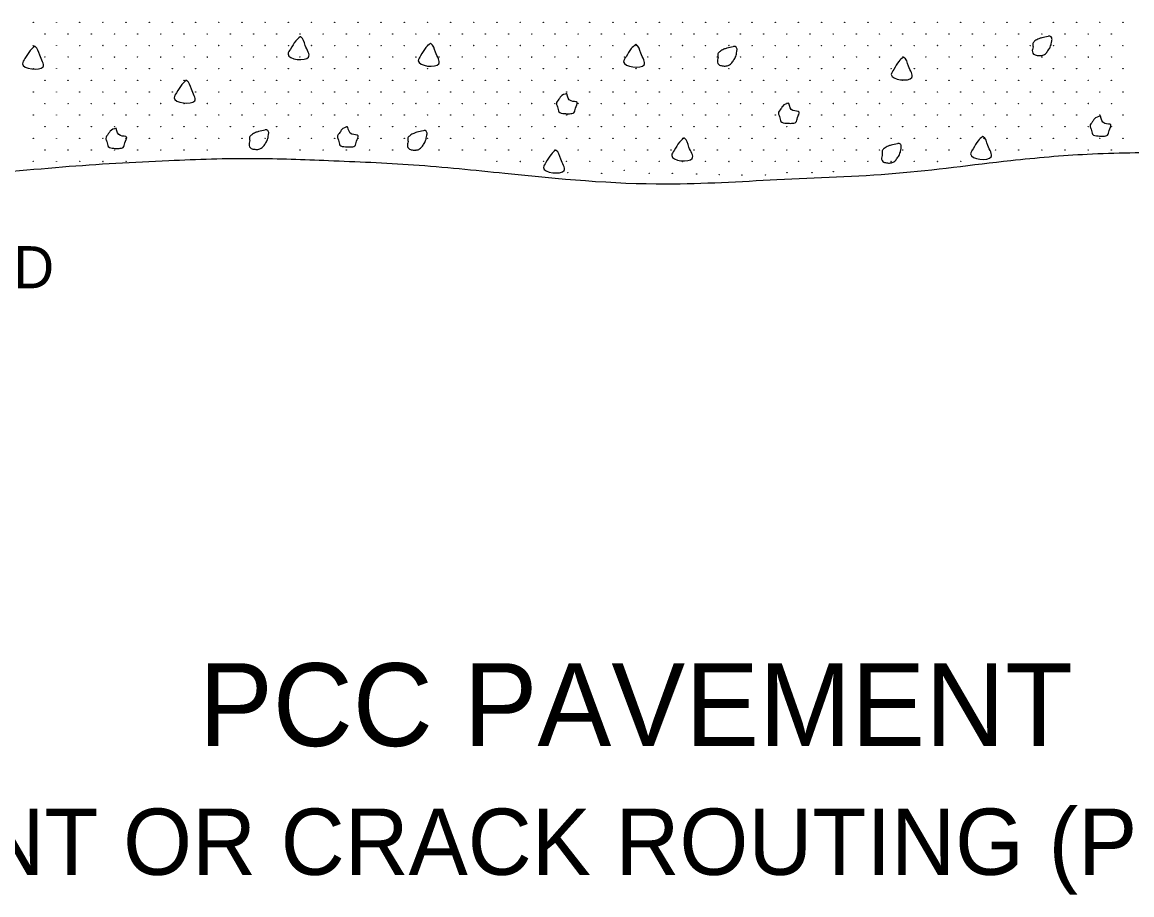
# Model space of a CAD drawing. Extents: x 2262616 to 2263246, y -3123503 to -3123103.
# Drawn here: x 2262858.7 to 2262939.1, y -3123304.1 to -3123240.9 of the extents above; entities that cross this region are included whole.
import ezdxf

# ---------------------------------------------------------------- set-up
doc = ezdxf.new("R2010")
doc.units = 0
doc.layers.add('RD_Pr_Roadway_Items', color=7, linetype='Continuous')
doc.layers.add('RD_Pr_Roadway_Notes', color=7, linetype='Continuous')

msp = doc.modelspace()

# ---------------------------------------------------------------- linework, layer by layer
at = {"layer": 'RD_Pr_Roadway_Items'}
for centre in [(2262859.492, -3123240.942), (2262861.172, -3123240.942), (2262862.851, -3123240.942), (2262864.531, -3123240.942), (2262866.21, -3123240.942), (2262867.89, -3123240.942), (2262869.569, -3123240.942), (2262871.249, -3123240.942), (2262872.928, -3123240.942), (2262874.608, -3123240.942), (2262876.287, -3123240.942), (2262877.967, -3123240.942), (2262879.646, -3123240.942), (2262881.326, -3123240.942), (2262883.005, -3123240.942), (2262884.685, -3123240.942), (2262886.364, -3123240.942), (2262888.044, -3123240.942), (2262889.723, -3123240.942), (2262891.403, -3123240.942), (2262893.082, -3123240.942), (2262894.762, -3123240.942), (2262896.441, -3123240.942), (2262898.121, -3123240.942), (2262899.8, -3123240.942), (2262901.48, -3123240.942), (2262903.159, -3123240.942), (2262904.839, -3123240.942), (2262906.518, -3123240.942), (2262908.198, -3123240.942), (2262909.877, -3123240.942), (2262911.557, -3123240.942), (2262913.237, -3123240.942), (2262914.916, -3123240.942), (2262916.596, -3123240.942), (2262918.275, -3123240.942), (2262919.955, -3123240.942), (2262921.634, -3123240.942), (2262923.314, -3123240.942), (2262924.993, -3123240.942), (2262926.673, -3123240.942), (2262928.352, -3123240.942), (2262930.032, -3123240.942), (2262931.711, -3123240.942), (2262933.391, -3123240.942), (2262935.07, -3123240.942), (2262936.75, -3123240.942), (2262938.429, -3123240.942), (2262860.332, -3123241.782), (2262862.011, -3123241.782), (2262863.691, -3123241.782), (2262865.37, -3123241.782), (2262867.05, -3123241.782), (2262868.729, -3123241.782), (2262870.409, -3123241.782), (2262872.088, -3123241.782), (2262873.768, -3123241.782), (2262875.447, -3123241.782), (2262877.127, -3123241.782), (2262878.807, -3123241.782), (2262880.486, -3123241.782), (2262882.166, -3123241.782), (2262883.845, -3123241.782), (2262885.525, -3123241.782), (2262887.204, -3123241.782), (2262888.884, -3123241.782), (2262890.563, -3123241.782), (2262892.243, -3123241.782), (2262893.922, -3123241.782), (2262895.602, -3123241.782), (2262897.281, -3123241.782), (2262898.961, -3123241.782), (2262900.64, -3123241.782), (2262902.32, -3123241.782), (2262903.999, -3123241.782), (2262905.679, -3123241.782), (2262907.358, -3123241.782), (2262909.038, -3123241.782), (2262910.717, -3123241.782), (2262912.397, -3123241.782), (2262914.076, -3123241.782), (2262915.756, -3123241.782), (2262917.435, -3123241.782), (2262919.115, -3123241.782), (2262920.794, -3123241.782), (2262922.474, -3123241.782), (2262924.153, -3123241.782), (2262925.833, -3123241.782), (2262927.512, -3123241.782), (2262929.192, -3123241.782), (2262930.871, -3123241.782), (2262932.551, -3123241.782), (2262934.23, -3123241.782), (2262935.91, -3123241.782), (2262937.589, -3123241.782), (2262859.492, -3123242.622), (2262861.172, -3123242.622), (2262862.851, -3123242.622), (2262864.531, -3123242.622), (2262866.21, -3123242.622), (2262867.89, -3123242.622), (2262869.569, -3123242.622), (2262871.249, -3123242.622), (2262872.928, -3123242.622), (2262874.608, -3123242.622), (2262876.287, -3123242.622), (2262877.967, -3123242.622), (2262879.646, -3123242.622), (2262881.326, -3123242.622), (2262883.005, -3123242.622), (2262884.685, -3123242.622), (2262886.364, -3123242.622), (2262888.044, -3123242.622), (2262889.723, -3123242.622), (2262891.403, -3123242.622), (2262893.082, -3123242.622), (2262894.762, -3123242.622), (2262896.441, -3123242.622), (2262898.121, -3123242.622), (2262899.8, -3123242.622), (2262901.48, -3123242.622), (2262903.159, -3123242.622), (2262904.839, -3123242.622), (2262906.518, -3123242.622), (2262908.198, -3123242.622), (2262909.877, -3123242.622), (2262911.557, -3123242.622), (2262913.237, -3123242.622), (2262914.916, -3123242.622), (2262916.596, -3123242.622), (2262918.275, -3123242.622), (2262919.955, -3123242.622), (2262921.634, -3123242.622), (2262923.314, -3123242.622), (2262924.993, -3123242.622), (2262926.673, -3123242.622), (2262928.352, -3123242.622), (2262930.032, -3123242.622), (2262931.711, -3123242.622), (2262933.391, -3123242.622), (2262935.07, -3123242.622), (2262936.75, -3123242.622), (2262938.429, -3123242.622), (2262860.332, -3123243.461), (2262862.011, -3123243.461), (2262863.691, -3123243.461), (2262865.37, -3123243.461), (2262867.05, -3123243.461), (2262868.729, -3123243.461), (2262870.409, -3123243.461), (2262872.088, -3123243.461), (2262873.768, -3123243.461), (2262875.447, -3123243.461), (2262877.127, -3123243.461), (2262878.807, -3123243.461), (2262880.486, -3123243.461), (2262882.166, -3123243.461), (2262883.845, -3123243.461), (2262885.525, -3123243.461), (2262887.204, -3123243.461), (2262888.884, -3123243.461), (2262890.563, -3123243.461), (2262892.243, -3123243.461), (2262893.922, -3123243.461), (2262895.602, -3123243.461), (2262897.281, -3123243.461), (2262898.961, -3123243.461), (2262900.64, -3123243.461), (2262902.32, -3123243.461), (2262903.999, -3123243.461), (2262905.679, -3123243.461), (2262907.358, -3123243.461), (2262909.038, -3123243.461), (2262910.717, -3123243.461), (2262912.397, -3123243.461), (2262914.076, -3123243.461), (2262915.756, -3123243.461), (2262917.435, -3123243.461), (2262919.115, -3123243.461), (2262920.794, -3123243.461), (2262922.474, -3123243.461), (2262924.153, -3123243.461), (2262925.833, -3123243.461), (2262927.512, -3123243.461), (2262929.192, -3123243.461), (2262930.871, -3123243.461), (2262932.551, -3123243.461), (2262934.23, -3123243.461), (2262935.91, -3123243.461), (2262937.589, -3123243.461), (2262859.492, -3123244.301), (2262861.172, -3123244.301), (2262862.851, -3123244.301), (2262864.531, -3123244.301), (2262866.21, -3123244.301), (2262867.89, -3123244.301), (2262869.569, -3123244.301), (2262871.249, -3123244.301), (2262872.928, -3123244.301), (2262874.608, -3123244.301), (2262876.287, -3123244.301), (2262877.967, -3123244.301), (2262879.646, -3123244.301), (2262881.326, -3123244.301), (2262883.005, -3123244.301), (2262884.685, -3123244.301), (2262886.364, -3123244.301), (2262888.044, -3123244.301), (2262889.723, -3123244.301), (2262891.403, -3123244.301), (2262893.082, -3123244.301), (2262894.762, -3123244.301), (2262896.441, -3123244.301), (2262898.121, -3123244.301), (2262899.8, -3123244.301), (2262901.48, -3123244.301), (2262903.159, -3123244.301), (2262904.839, -3123244.301), (2262906.518, -3123244.301), (2262908.198, -3123244.301), (2262909.877, -3123244.301), (2262911.557, -3123244.301), (2262913.237, -3123244.301), (2262914.916, -3123244.301), (2262916.596, -3123244.301), (2262918.275, -3123244.301), (2262919.955, -3123244.301), (2262921.634, -3123244.301), (2262923.314, -3123244.301), (2262924.993, -3123244.301), (2262926.673, -3123244.301), (2262928.352, -3123244.301), (2262930.032, -3123244.301), (2262931.711, -3123244.301), (2262933.391, -3123244.301), (2262935.07, -3123244.301), (2262936.75, -3123244.301), (2262938.429, -3123244.301), (2262860.332, -3123245.141), (2262862.011, -3123245.141), (2262863.691, -3123245.141), (2262865.37, -3123245.141), (2262867.05, -3123245.141), (2262868.729, -3123245.141), (2262870.409, -3123245.141), (2262872.088, -3123245.141), (2262873.768, -3123245.141), (2262875.447, -3123245.141), (2262877.127, -3123245.141), (2262878.807, -3123245.141), (2262880.486, -3123245.141), (2262882.166, -3123245.141), (2262883.845, -3123245.141), (2262885.525, -3123245.141), (2262887.204, -3123245.141), (2262888.884, -3123245.141), (2262890.563, -3123245.141), (2262892.243, -3123245.141), (2262893.922, -3123245.141), (2262895.602, -3123245.141), (2262897.281, -3123245.141), (2262898.961, -3123245.141), (2262900.64, -3123245.141), (2262902.32, -3123245.141), (2262903.999, -3123245.141), (2262905.679, -3123245.141), (2262907.358, -3123245.141), (2262909.038, -3123245.141), (2262910.717, -3123245.141), (2262912.397, -3123245.141), (2262914.076, -3123245.141), (2262915.756, -3123245.141), (2262917.435, -3123245.141), (2262919.115, -3123245.141), (2262920.794, -3123245.141), (2262922.474, -3123245.141), (2262924.153, -3123245.141), (2262925.833, -3123245.141), (2262927.512, -3123245.141), (2262929.192, -3123245.141), (2262930.871, -3123245.141), (2262932.551, -3123245.141), (2262934.23, -3123245.141), (2262935.91, -3123245.141), (2262937.589, -3123245.141), (2262859.492, -3123245.981), (2262861.172, -3123245.981), (2262862.851, -3123245.981), (2262864.531, -3123245.981), (2262866.21, -3123245.981), (2262867.89, -3123245.981), (2262869.569, -3123245.981), (2262871.249, -3123245.981), (2262872.928, -3123245.981), (2262874.608, -3123245.981), (2262876.287, -3123245.981), (2262877.967, -3123245.981), (2262879.646, -3123245.981), (2262881.326, -3123245.981), (2262883.005, -3123245.981), (2262884.685, -3123245.981), (2262886.364, -3123245.981), (2262888.044, -3123245.981), (2262889.723, -3123245.981), (2262891.403, -3123245.981), (2262893.082, -3123245.981), (2262894.762, -3123245.981), (2262896.441, -3123245.981), (2262898.121, -3123245.981), (2262899.8, -3123245.981), (2262901.48, -3123245.981), (2262903.159, -3123245.981), (2262904.839, -3123245.981), (2262906.518, -3123245.981), (2262908.198, -3123245.981), (2262909.877, -3123245.981), (2262911.557, -3123245.981), (2262913.237, -3123245.981), (2262914.916, -3123245.981), (2262916.596, -3123245.981), (2262918.275, -3123245.981), (2262919.955, -3123245.981), (2262921.634, -3123245.981), (2262923.314, -3123245.981), (2262924.993, -3123245.981), (2262926.673, -3123245.981), (2262928.352, -3123245.981), (2262930.032, -3123245.981), (2262931.711, -3123245.981), (2262933.391, -3123245.981), (2262935.07, -3123245.981), (2262936.75, -3123245.981), (2262938.429, -3123245.981), (2262860.332, -3123246.821), (2262862.011, -3123246.821), (2262863.691, -3123246.821), (2262865.37, -3123246.821), (2262867.05, -3123246.821), (2262868.729, -3123246.821), (2262870.409, -3123246.821), (2262872.088, -3123246.821), (2262873.768, -3123246.821), (2262875.447, -3123246.821), (2262877.127, -3123246.821), (2262878.807, -3123246.821), (2262880.486, -3123246.821), (2262882.166, -3123246.821), (2262883.845, -3123246.821), (2262885.525, -3123246.821), (2262887.204, -3123246.821), (2262888.884, -3123246.821), (2262890.563, -3123246.821), (2262892.243, -3123246.821), (2262893.922, -3123246.821), (2262895.602, -3123246.821), (2262897.281, -3123246.821), (2262898.961, -3123246.821), (2262900.64, -3123246.821), (2262902.32, -3123246.821), (2262903.999, -3123246.821), (2262905.679, -3123246.821), (2262907.358, -3123246.821), (2262909.038, -3123246.821), (2262910.717, -3123246.821), (2262912.397, -3123246.821), (2262914.076, -3123246.821), (2262915.756, -3123246.821), (2262917.435, -3123246.821), (2262919.115, -3123246.821), (2262920.794, -3123246.821), (2262922.474, -3123246.821), (2262924.153, -3123246.821), (2262925.833, -3123246.821), (2262927.512, -3123246.821), (2262929.192, -3123246.821), (2262930.871, -3123246.821), (2262932.551, -3123246.821), (2262934.23, -3123246.821), (2262935.91, -3123246.821), (2262937.589, -3123246.821), (2262859.492, -3123247.66), (2262861.172, -3123247.66), (2262862.851, -3123247.66), (2262864.531, -3123247.66), (2262866.21, -3123247.66), (2262867.89, -3123247.66), (2262869.569, -3123247.66), (2262871.249, -3123247.66), (2262872.928, -3123247.66), (2262874.608, -3123247.66), (2262876.287, -3123247.66), (2262877.967, -3123247.66), (2262879.646, -3123247.66), (2262881.326, -3123247.66), (2262883.005, -3123247.66), (2262884.685, -3123247.66), (2262886.364, -3123247.66), (2262888.044, -3123247.66), (2262889.723, -3123247.66), (2262891.403, -3123247.66), (2262893.082, -3123247.66), (2262894.762, -3123247.66), (2262896.441, -3123247.66), (2262898.121, -3123247.66), (2262899.8, -3123247.66), (2262901.48, -3123247.66), (2262903.159, -3123247.66), (2262904.839, -3123247.66), (2262906.518, -3123247.66), (2262908.198, -3123247.66), (2262909.877, -3123247.66), (2262911.557, -3123247.66), (2262913.237, -3123247.66), (2262914.916, -3123247.66), (2262916.596, -3123247.66), (2262918.275, -3123247.66), (2262919.955, -3123247.66), (2262921.634, -3123247.66), (2262923.314, -3123247.66), (2262924.993, -3123247.66), (2262926.673, -3123247.66), (2262928.352, -3123247.66), (2262930.032, -3123247.66), (2262931.711, -3123247.66), (2262933.391, -3123247.66), (2262935.07, -3123247.66), (2262936.75, -3123247.66), (2262938.429, -3123247.66), (2262860.332, -3123248.5), (2262862.011, -3123248.5), (2262863.691, -3123248.5), (2262865.37, -3123248.5), (2262867.05, -3123248.5), (2262868.729, -3123248.5), (2262870.409, -3123248.5), (2262872.088, -3123248.5), (2262873.768, -3123248.5), (2262875.447, -3123248.5), (2262877.127, -3123248.5), (2262878.807, -3123248.5), (2262880.486, -3123248.5), (2262882.166, -3123248.5), (2262883.845, -3123248.5), (2262885.525, -3123248.5), (2262887.204, -3123248.5), (2262888.884, -3123248.5), (2262890.563, -3123248.5), (2262892.243, -3123248.5), (2262893.922, -3123248.5), (2262895.602, -3123248.5), (2262897.281, -3123248.5), (2262898.961, -3123248.5), (2262900.64, -3123248.5), (2262902.32, -3123248.5), (2262903.999, -3123248.5), (2262905.679, -3123248.5), (2262907.358, -3123248.5), (2262909.038, -3123248.5), (2262910.717, -3123248.5), (2262912.397, -3123248.5), (2262914.076, -3123248.5), (2262915.756, -3123248.5), (2262917.435, -3123248.5), (2262919.115, -3123248.5), (2262920.794, -3123248.5), (2262922.474, -3123248.5), (2262924.153, -3123248.5), (2262925.833, -3123248.5), (2262927.512, -3123248.5), (2262929.192, -3123248.5), (2262930.871, -3123248.5), (2262932.551, -3123248.5), (2262934.23, -3123248.5), (2262935.91, -3123248.5), (2262937.589, -3123248.5), (2262859.492, -3123249.34), (2262861.172, -3123249.34), (2262862.851, -3123249.34), (2262864.531, -3123249.34), (2262866.21, -3123249.34), (2262867.89, -3123249.34), (2262869.569, -3123249.34), (2262871.249, -3123249.34), (2262872.928, -3123249.34), (2262874.608, -3123249.34), (2262876.287, -3123249.34), (2262877.967, -3123249.34), (2262879.646, -3123249.34), (2262881.326, -3123249.34), (2262883.005, -3123249.34), (2262884.685, -3123249.34), (2262886.364, -3123249.34), (2262888.044, -3123249.34), (2262889.723, -3123249.34), (2262891.403, -3123249.34), (2262893.082, -3123249.34), (2262894.762, -3123249.34), (2262896.441, -3123249.34), (2262898.121, -3123249.34), (2262899.8, -3123249.34), (2262901.48, -3123249.34), (2262903.159, -3123249.34), (2262904.839, -3123249.34), (2262906.518, -3123249.34), (2262908.198, -3123249.34), (2262909.877, -3123249.34), (2262911.557, -3123249.34), (2262913.237, -3123249.34), (2262914.916, -3123249.34), (2262916.596, -3123249.34), (2262918.275, -3123249.34), (2262919.955, -3123249.34), (2262921.634, -3123249.34), (2262923.314, -3123249.34), (2262924.993, -3123249.34), (2262926.673, -3123249.34), (2262928.352, -3123249.34), (2262930.032, -3123249.34), (2262931.711, -3123249.34), (2262933.391, -3123249.34), (2262935.07, -3123249.34), (2262936.75, -3123249.34), (2262938.429, -3123249.34), (2262860.332, -3123250.18), (2262862.011, -3123250.18), (2262863.691, -3123250.18), (2262865.37, -3123250.18), (2262867.05, -3123250.18), (2262868.729, -3123250.18), (2262870.409, -3123250.18), (2262872.088, -3123250.18), (2262878.807, -3123250.18), (2262880.486, -3123250.18), (2262882.166, -3123250.18), (2262883.845, -3123250.18), (2262885.525, -3123250.18), (2262887.204, -3123250.18), (2262888.884, -3123250.18), (2262890.563, -3123250.18), (2262892.243, -3123250.18), (2262893.922, -3123250.18), (2262895.602, -3123250.18), (2262897.281, -3123250.18), (2262898.961, -3123250.18), (2262900.64, -3123250.18), (2262902.32, -3123250.18), (2262903.999, -3123250.18), (2262905.679, -3123250.18), (2262907.358, -3123250.18), (2262909.038, -3123250.18), (2262910.717, -3123250.18), (2262912.397, -3123250.18), (2262914.076, -3123250.18), (2262915.756, -3123250.18), (2262917.435, -3123250.18), (2262919.115, -3123250.18), (2262920.794, -3123250.18), (2262922.474, -3123250.18), (2262924.153, -3123250.18), (2262925.833, -3123250.18), (2262927.512, -3123250.18), (2262929.192, -3123250.18), (2262930.871, -3123250.18), (2262932.551, -3123250.18), (2262934.23, -3123250.18), (2262935.91, -3123250.18), (2262937.589, -3123250.18), (2262859.492, -3123251.019), (2262861.172, -3123251.019), (2262862.851, -3123251.019), (2262864.531, -3123251.019), (2262866.21, -3123251.019), (2262893.082, -3123251.019), (2262894.762, -3123251.019), (2262896.441, -3123251.019), (2262898.121, -3123251.019), (2262899.8, -3123251.019), (2262901.48, -3123251.019), (2262903.159, -3123251.019), (2262904.839, -3123251.019), (2262906.518, -3123251.019), (2262908.198, -3123251.019), (2262909.877, -3123251.019), (2262911.557, -3123251.019), (2262913.237, -3123251.019), (2262914.916, -3123251.019), (2262916.596, -3123251.019), (2262918.275, -3123251.019), (2262919.955, -3123251.019), (2262921.634, -3123251.019), (2262923.314, -3123251.019), (2262924.993, -3123251.019), (2262926.673, -3123251.019), (2262898.21, -3123251.836), (2262900.663, -3123251.879), (2262902.298, -3123251.664), (2262904.106, -3123251.879), (2262905.785, -3123251.879), (2262907.55, -3123251.923), (2262909.185, -3123251.966), (2262910.821, -3123252.009), (2262912.543, -3123252.009), (2262914.092, -3123251.836), (2262915.9, -3123251.836), (2262917.45, -3123251.751)]:
    msp.add_circle(centre, 0.0119, dxfattribs=at)
for points in [[(2262859.576, -3123242.684), (2262859.26, -3123242.984), (2262858.882, -3123243.572), (2262858.711, -3123243.936), (2262860.196, -3123244.155), (2262859.955, -3123243.326), (2262859.624, -3123242.694), (2262859.566, -3123242.667)], [(2262878.814, -3123241.988), (2262878.498, -3123242.288), (2262878.119, -3123242.876), (2262877.948, -3123243.24), (2262879.434, -3123243.459), (2262879.193, -3123242.63), (2262878.862, -3123241.999), (2262878.803, -3123241.971)], [(2262888.245, -3123242.47), (2262887.929, -3123242.77), (2262887.55, -3123243.358), (2262887.379, -3123243.722), (2262888.865, -3123243.941), (2262888.624, -3123243.113), (2262888.292, -3123242.481), (2262888.234, -3123242.453)], [(2262903.124, -3123242.54), (2262902.808, -3123242.841), (2262902.429, -3123243.428), (2262902.258, -3123243.792), (2262903.744, -3123244.012), (2262903.503, -3123243.183), (2262903.172, -3123242.551), (2262903.113, -3123242.523)], [(2262910.201, -3123242.716), (2262909.726, -3123242.814), (2262909.512, -3123242.889), (2262909.239, -3123243.044), (2262909.085, -3123243.225), (2262909.095, -3123243.471), (2262909.047, -3123243.835), (2262909.143, -3123243.995), (2262909.399, -3123244.091), (2262909.694, -3123244.102), (2262909.934, -3123244.016), (2262910.132, -3123243.813), (2262910.303, -3123243.557), (2262910.421, -3123243.242), (2262910.458, -3123243.044), (2262910.458, -3123242.825), (2262910.325, -3123242.69), (2262910.218, -3123242.7)], [(2262933.017, -3123241.962), (2262932.542, -3123242.06), (2262932.328, -3123242.135), (2262932.055, -3123242.29), (2262931.901, -3123242.471), (2262931.911, -3123242.717), (2262931.863, -3123243.08), (2262931.959, -3123243.241), (2262932.216, -3123243.337), (2262932.51, -3123243.348), (2262932.75, -3123243.262), (2262932.948, -3123243.059), (2262933.119, -3123242.803), (2262933.237, -3123242.488), (2262933.274, -3123242.29), (2262933.274, -3123242.071), (2262933.141, -3123241.936), (2262933.034, -3123241.946)], [(2262922.514, -3123243.469), (2262922.198, -3123243.769), (2262921.819, -3123244.357), (2262921.648, -3123244.721), (2262923.134, -3123244.94), (2262922.893, -3123244.111), (2262922.562, -3123243.479), (2262922.503, -3123243.452)], [(2262870.562, -3123245.149), (2262870.246, -3123245.45), (2262869.867, -3123246.038), (2262869.696, -3123246.401), (2262871.181, -3123246.621), (2262870.94, -3123245.792), (2262870.609, -3123245.16), (2262870.551, -3123245.133)], [(2262898.137, -3123246.097), (2262897.699, -3123246.306), (2262897.566, -3123246.509), (2262897.385, -3123246.832), (2262897.47, -3123247.061), (2262897.566, -3123247.425), (2262897.966, -3123247.548), (2262898.346, -3123247.559), (2262898.651, -3123247.484), (2262898.768, -3123247.147), (2262898.892, -3123246.747), (2262898.443, -3123246.633), (2262898.137, -3123246.118)], [(2262914.218, -3123246.793), (2262913.779, -3123247.002), (2262913.646, -3123247.205), (2262913.465, -3123247.528), (2262913.55, -3123247.757), (2262913.646, -3123248.121), (2262914.046, -3123248.244), (2262914.427, -3123248.255), (2262914.731, -3123248.18), (2262914.848, -3123247.843), (2262914.972, -3123247.442), (2262914.523, -3123247.328), (2262914.218, -3123246.814)], [(2262936.8, -3123247.722), (2262936.361, -3123247.931), (2262936.228, -3123248.134), (2262936.047, -3123248.457), (2262936.132, -3123248.686), (2262936.228, -3123249.049), (2262936.629, -3123249.173), (2262937.009, -3123249.184), (2262937.313, -3123249.109), (2262937.43, -3123248.771), (2262937.554, -3123248.371), (2262937.105, -3123248.257), (2262936.8, -3123247.743)], [(2262865.498, -3123248.61), (2262865.059, -3123248.819), (2262864.926, -3123249.022), (2262864.745, -3123249.345), (2262864.83, -3123249.574), (2262864.926, -3123249.938), (2262865.327, -3123250.061), (2262865.707, -3123250.072), (2262866.011, -3123249.997), (2262866.128, -3123249.66), (2262866.252, -3123249.26), (2262865.803, -3123249.146), (2262865.498, -3123248.631)], [(2262876.275, -3123248.754), (2262875.8, -3123248.852), (2262875.586, -3123248.927), (2262875.313, -3123249.081), (2262875.159, -3123249.263), (2262875.169, -3123249.509), (2262875.121, -3123249.872), (2262875.217, -3123250.033), (2262875.473, -3123250.129), (2262875.768, -3123250.14), (2262876.008, -3123250.054), (2262876.206, -3123249.851), (2262876.377, -3123249.594), (2262876.495, -3123249.28), (2262876.532, -3123249.081), (2262876.532, -3123248.863), (2262876.399, -3123248.727), (2262876.292, -3123248.738)], [(2262882.27, -3123248.503), (2262881.832, -3123248.712), (2262881.699, -3123248.915), (2262881.517, -3123249.238), (2262881.603, -3123249.467), (2262881.699, -3123249.831), (2262882.099, -3123249.954), (2262882.479, -3123249.965), (2262882.783, -3123249.89), (2262882.901, -3123249.553), (2262883.024, -3123249.153), (2262882.575, -3123249.039), (2262882.27, -3123248.524)], [(2262887.744, -3123248.808), (2262887.269, -3123248.907), (2262887.055, -3123248.982), (2262886.782, -3123249.136), (2262886.627, -3123249.318), (2262886.638, -3123249.564), (2262886.589, -3123249.927), (2262886.685, -3123250.087), (2262886.942, -3123250.183), (2262887.237, -3123250.194), (2262887.476, -3123250.109), (2262887.675, -3123249.906), (2262887.846, -3123249.649), (2262887.963, -3123249.334), (2262888, -3123249.136), (2262888, -3123248.917), (2262887.867, -3123248.782), (2262887.76, -3123248.793)], [(2262906.607, -3123249.332), (2262906.291, -3123249.632), (2262905.913, -3123250.22), (2262905.742, -3123250.584), (2262907.227, -3123250.803), (2262906.986, -3123249.974), (2262906.655, -3123249.343), (2262906.597, -3123249.315)], [(2262922.102, -3123249.74), (2262921.627, -3123249.839), (2262921.413, -3123249.914), (2262921.14, -3123250.068), (2262920.986, -3123250.25), (2262920.996, -3123250.496), (2262920.948, -3123250.859), (2262921.044, -3123251.02), (2262921.3, -3123251.116), (2262921.595, -3123251.126), (2262921.835, -3123251.041), (2262922.033, -3123250.838), (2262922.204, -3123250.581), (2262922.322, -3123250.267), (2262922.358, -3123250.068), (2262922.358, -3123249.85), (2262922.225, -3123249.714), (2262922.119, -3123249.725)], [(2262928.261, -3123249.217), (2262927.945, -3123249.517), (2262927.566, -3123250.105), (2262927.395, -3123250.468), (2262928.881, -3123250.688), (2262928.64, -3123249.859), (2262928.308, -3123249.227), (2262928.25, -3123249.2)], [(2262841.418, -3123250.668), (2262844.212, -3123250.947), (2262853.299, -3123251.871), (2262861.615, -3123251.409), (2262869.316, -3123250.947), (2262875.476, -3123250.794), (2262880.866, -3123250.947), (2262887.026, -3123251.256), (2262893.648, -3123251.871), (2262905.353, -3123252.642), (2262913.361, -3123252.333), (2262921.986, -3123251.871), (2262930.302, -3123250.947), (2262935.846, -3123250.485), (2262942.006, -3123250.332), (2262948.475, -3123250.178), (2262953.557, -3123250.178), (2262959.256, -3123250.332), (2262968.65, -3123250.64), (2262975.272, -3123250.794), (2262981.279, -3123250.794), (2262987.746, -3123251.101), (2262997.084, -3123251.246)], [(2262897.319, -3123250.204), (2262897.003, -3123250.504), (2262896.624, -3123251.092), (2262896.453, -3123251.455), (2262897.939, -3123251.675), (2262897.698, -3123250.846), (2262897.367, -3123250.214), (2262897.309, -3123250.187)]]:
    msp.add_spline(points, degree=3, dxfattribs=at)

# ---------------------------------------------------------------- texts
at = {"layer": 'RD_Pr_Roadway_Notes'}
for s, height, p in [('ROUTED, CLEANED', 3.048, (2262822.272, -3123260.202)), ('PCC PAVEMENT', 6, (2262871.49, -3123293.363)), ('(USE PAY ITEMS : 45200100 JOINT OR CRACK ROUTING (P.C.C. PAVEMENT & SHOULDER)', 4.8, (2262758.624, -3123302.694))]:
    msp.add_text(s, height=height, dxfattribs=at).set_placement(p)

doc.saveas('drawing.dxf')
